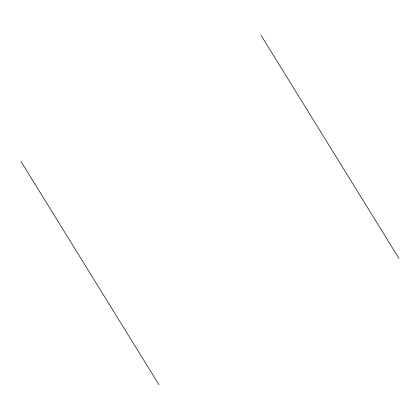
<?xml version="1.0" encoding="UTF-8"?>
<svg xmlns="http://www.w3.org/2000/svg" width="420" height="420" viewBox="0 0 420 420"><rect width="100%" height="100%" fill="white"/><g stroke="black" fill="none" stroke-linecap="round" stroke-linejoin="round"><path stroke-width="0.63" d="M261.025 35.291L399 258.478M21 161.522L158.975 384.709"/></g></svg>
